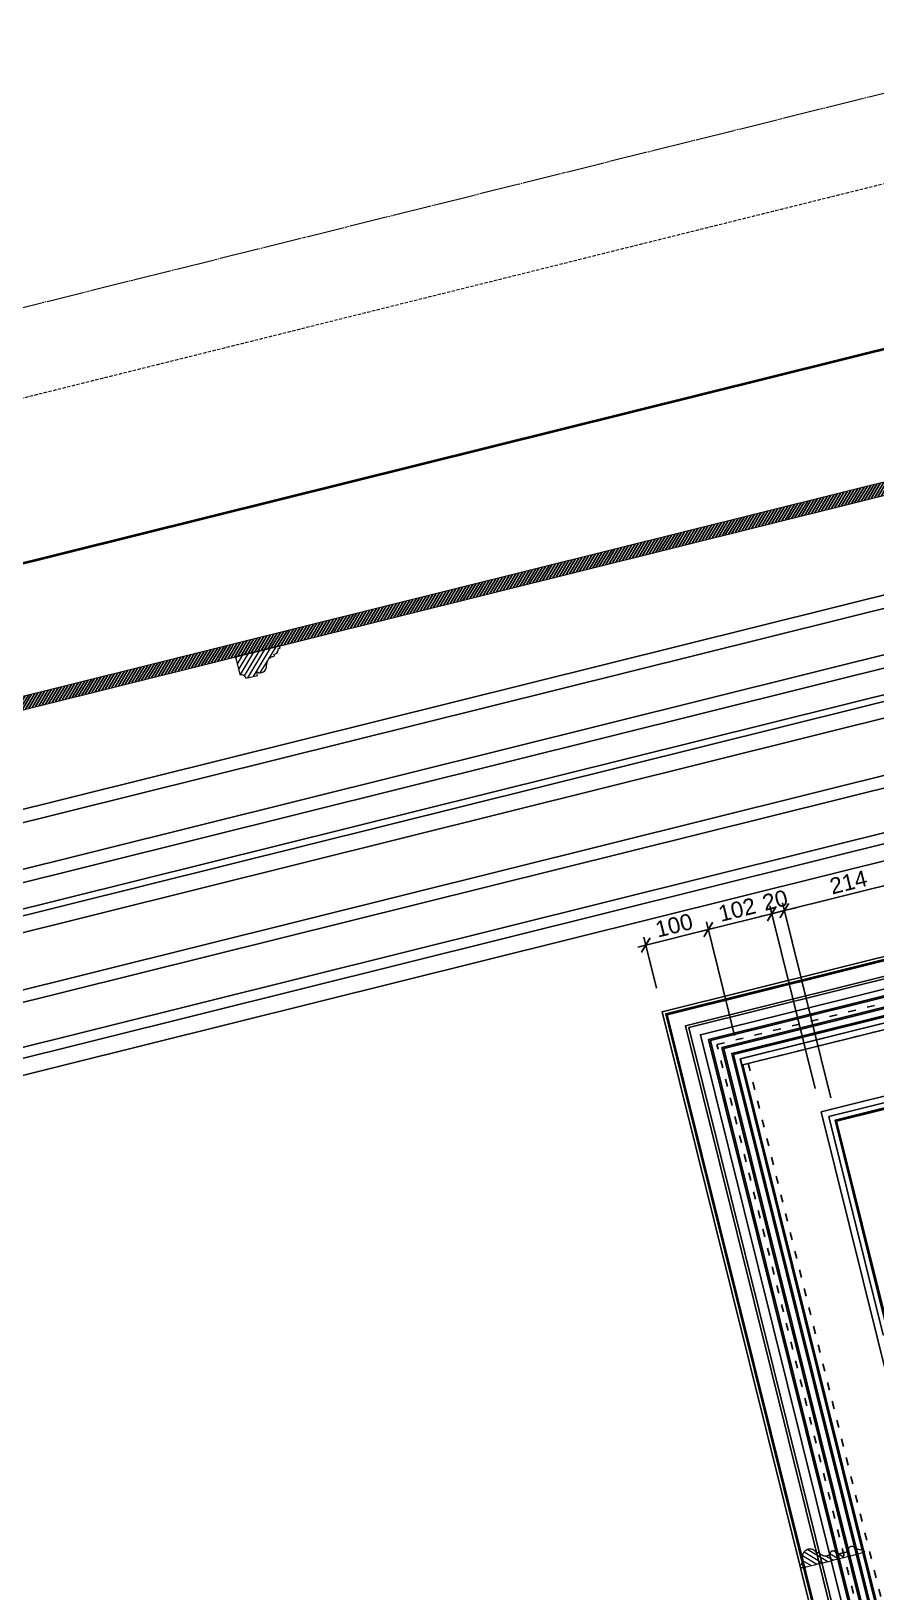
# Model space of a CAD drawing. Header units: inches. Extents: x 122939 to 389145, y 29603 to 574065.
# Drawn here: x 323388 to 324698, y 503773 to 506193 of the extents above; entities that cross this region are included whole.
import ezdxf

# ---------------------------------------------------------------- set-up
doc = ezdxf.new("R2010")
doc.units = ezdxf.units.IN
doc.header["$MEASUREMENT"] = 0
for name, pattern in [('ACAD_ISO03W100', [30, 12, -18]), ('DASHED', [0.75, 0.5, -0.25]), ('HIDDEN', [0.375, 0.25, -0.125]), ('PHANTOM-Z', [69.2, 60, -1.4, 2.5, -1.4, 2.5, -1.4])]:
    doc.linetypes.add(name, pattern=pattern)
for name, color, linetype in [('8', 8, 'Continuous'), ('A-Hidden', 8, 'HIDDEN'), ('DETAIL', 1, 'Continuous'), ('gypsum', 31, 'Continuous')]:
    doc.layers.add(name, color=color, linetype=linetype)
for name, color, linetype, lineweight in [('a-cut', 30, 'PHANTOM-Z', 18), ('A-FLOR-SLAB', 7, 'Continuous', 40), ('A-WALL-HATCH', 8, 'Continuous', 20), ('CQ Gypsum Hatch', 8, 'Continuous', 20), ('GRC', 41, 'Continuous', 0)]:
    doc.layers.add(name, color=color, linetype=linetype, lineweight=lineweight)
doc.styles.add('DA-dim', font='arial.ttf')
doc.dimstyles.new('DA-10', dxfattribs={"dimtxt": 25, "dimasz": 18.75, "dimexe": 12.5, "dimexo": 37.5, "dimgap": 6.25, "dimtad": 1, "dimdec": 0, "dimdsep": 46, "dimtxsty": 'DA-dim', "dimblk": 'ARCHTICK', "dimcen": 0, "dimdle": 12.5, "dimadec": 0, "dimazin": 0, "dimtfac": 1, "dimtdec": 0, "dimtix": 1, "dimtmove": 2, "dimatfit": 3, "dimfxl": 1, "dimarcsym": 0})

# ---------------------------------------------------------------- blocks, each defined once
blk = doc.blocks.new('CEIL001')
at = {"layer": '8'}
h = blk.add_hatch(dxfattribs=at)
h.set_pattern_fill('ANSI31', color=256, scale=29.99999999999999, angle=-6.361109362927034e-15, style=0)
h.set_pattern_definition([(45.00000000000001, (-522874.6968636062, -8484.251729747746), (-2.651650429449551, 2.651650429449554), [])])
h.paths.add_polyline_path([(2890.073923600663, -19.99999999953434), (2890.073923600488, 4.656612873077393e-10), (-39.99999999685679, 1.164153218269348e-10), (-39.99999999662396, -19.99999999988358)])
at = {"layer": 'A-WALL-HATCH'}
h = blk.add_hatch(dxfattribs=at)
h.set_pattern_fill('ANSI31', color=256, scale=50, angle=-13.97142328298573, style=0)
h.set_pattern_definition([(44.99999999999999, (-50954.51415279554, -57999.7376740406), (-4.419417382415926, 4.419417382415928), [])])
edge = h.paths.add_edge_path()
edge.add_line((580.0000000036089, -19.99999848380685), (580.000000003638, -48.37418972726846))
edge.add_arc((580.0000000038999, -56.18668972712476), 7.812500000000001, 1.3585577107733116e-11, 90.0000000000137, ccw=False)
edge.add_line((587.8125000034343, -56.18668972724117), (606.5625000034197, -56.18668972721753))
edge.add_line((606.5625000037253, -56.18668972700834), (606.5625000037253, -49.93668972697378))
edge.add_arc((613.5755904180696, -45.18441020778846), 8.47157587388633, -145.8772603763317, -89.24547236078062)
edge.add_arc((613.623080710764, -43.821727078408), 9.833733145483603, -89.62670473501615, -20.30200273098136)
edge.add_arc((665.8835078383563, -61.37205079913838), 45.30040932053805, 149.9023599859702, 161.8140736022473, ccw=False)
edge.add_arc((635.4375282440451, -43.5726276653586), 10.03429423482948, 95.94846852642189, 150.6541777273782, ccw=False)
edge.add_arc((638.469563178427, -69.4940139822429), 36.13183004922328, 88.37531482490527, 96.47077684458998, ccw=False)
edge.add_line((639.4939838699647, -33.37670919729862), (639.4939838699647, -30.42340098048226))
edge.add_arc((638.6445398237556, -6.521914320881478), 23.91657625425081, -87.96460009575176, -77.96301683298313)
edge.add_arc((642.7965694511076, -26.35559929040028), 3.653872664903472, -76.78002055993193, -18.851236321748)
edge.add_arc((629.7392748589627, -20.48166283924365), 17.95877705049954, -23.13001326398787, -10.99314050803576)
edge.add_line((647.3685087136691, -23.9062484864844), (650.4935087135818, -23.90624848642801))
edge.add_line((650.4935087134945, -23.90624848619336), (650.4935087134945, -19.99999848616972))
edge.add_line((650.4935087133781, -19.99999848636799), (580.0000000032305, -19.99999848637889))
at = {"layer": 'GRC', "elevation": -1.440170975450897e-09}
blk.add_lwpolyline([(2890.073923600721, -19.99999999965075), (2890.073923600488, 4.656612873077393e-10), (-39.99999999685679, 1.164153218269348e-10), (-39.99999999662396, -19.99999999988358)], close=True, dxfattribs=at)
at = {"layer": 'gypsum', "lineweight": 0, "elevation": 9.713565734406452e-07}
blk.add_lwpolyline([(580.0000000032596, -19.99999999738066), (580.0000000032596, -48.3741912409896, -0.4142135623730696), (587.8125000029686, -56.18669124069856), (606.5625000027358, -56.18669124069856), (606.5625000031432, -49.93669124058215, 0.2522580878900783), (613.6871493044309, -53.65525302581955, 0.3120623172866313), (622.845910955104, -47.23372358747292, -0.0520215070008044), (626.6908586254576, -38.65502494829707, -0.2433378965035784), (634.397634654888, -33.59236454789061, -0.0353378151643051), (639.4939838699065, -33.37671071069781), (639.4939838700229, -30.42340249347035, 0.0436678643667718), (643.6321748694754, -29.91264297958696, 0.2582860905383594), (646.2544509362197, -27.53621127497172, 0.0530066584703844), (647.3685087130871, -23.90625), (650.4935087134363, -23.90624999959255), (650.4935087130289, -19.99999999965075), (580.0000000029686, -19.99999999947613)], format="xyb", dxfattribs=at)
blk = doc.blocks.new('_ARCHTICK')
at = {"color": 0, "linetype": 'ByBlock', "const_width": 0.15}
blk.add_lwpolyline([(-0.5, -0.5), (0.5, 0.5)], dxfattribs=at)
blk = doc.blocks.new('*D503')
at = {"layer": 'Defpoints', "color": 0, "transparency": 16777216}
for p in [(324438.308316144, 504799.807949813), (324366.9581542868, 504672.4019401314, 2.02685942547611e-07), (324488.181132462, 504599.3531430765, 0.0005365433009757259)]:
    blk.add_point(p, dxfattribs=at)
at = {"layer": 'DETAIL', "color": 0, "lineweight": -2, "transparency": 16777216}
for p, q in [((324329.1364862167, 504772.6461834791), (324450.4385194693, 504802.82592385)), ((324479.1272103508, 504635.7437530522), (324435.2903421069, 504811.9381531382)), ((324357.9042321756, 504708.7925501071), (324338.2487155049, 504787.7943608414))]:
    blk.add_line(p, q, dxfattribs=at)
at = {"layer": 'DETAIL', "color": 0, "lineweight": -2, "transparency": 16777216, "xscale": 18.75, "yscale": 18.75, "zscale": 18.75}
for p, rotation in [((324438.308316144, 504799.807949813), 13.9714232829857), ((324341.2666895419, 504775.6641575162), 193.9714232829857)]:
    blk.add_blockref('_ARCHTICK', p, dxfattribs=dict(at, rotation=rotation))
at = {"layer": 'DETAIL', "color": 0, "transparency": 16777216, "insert": (324385.1967237825, 504806.1878636341), "char_height": 25, "attachment_point": 5, "rotation": 13.97142328298572, "style": 'DA-dim'}
blk.add_mtext('100', dxfattribs=at)
blk = doc.blocks.new('*D504')
at = {"layer": 'Defpoints', "color": 0, "transparency": 16777216}
for p in [(324536.8677583566, 504824.3293720621), (324488.181132462, 504599.3531430765, 0.0005365433009757259), (324613.2987462009, 504517.1287760638, 0.000763752690434107)]:
    blk.add_point(p, dxfattribs=at)
at = {"layer": 'DETAIL', "color": 0, "lineweight": -2, "transparency": 16777216}
for p, q in [((324426.1781128189, 504796.7899757758), (324548.9979616819, 504827.3473460992)), ((324604.2448240896, 504553.5193860395), (324533.8497843196, 504836.4595753873)), ((324479.1272103508, 504635.7437530522), (324435.290342107, 504811.9381531382))]:
    blk.add_line(p, q, dxfattribs=at)
at = {"layer": 'DETAIL', "color": 0, "lineweight": -2, "transparency": 16777216, "xscale": 18.75, "yscale": 18.75, "zscale": 18.75}
for p, rotation in [((324536.8677583566, 504824.3293720621), 13.9714232829857), ((324438.308316144, 504799.8079498128), 193.9714232829857)]:
    blk.add_blockref('_ARCHTICK', p, dxfattribs=dict(at, rotation=rotation))
at = {"layer": 'DETAIL', "color": 0, "transparency": 16777216, "insert": (324482.9972581898, 504830.520470907), "char_height": 25, "attachment_point": 5, "rotation": 13.97142328298572, "style": 'DA-dim'}
blk.add_mtext('102', dxfattribs=at)
blk = doc.blocks.new('*D505')
at = {"layer": 'Defpoints', "color": 0, "transparency": 16777216}
for p in [(324556.2760685233, 504829.1581267512), (324613.2987462009, 504517.1287760638, 0.000763752690434107), (324637.5358132377, 504502.5492118199, 0.0007637527222408241)]:
    blk.add_point(p, dxfattribs=at)
at = {"layer": 'DETAIL', "color": 0, "lineweight": -2, "transparency": 16777216}
for p, q in [((324628.4818911265, 504538.9398217956), (324553.2580944863, 504841.2883300764)), ((324536.8677583566, 504824.3293720621), (324518.6724533688, 504819.8024110065)), ((324604.2448240896, 504553.5193860395), (324533.8497843196, 504836.4595753873)), ((324536.8677583566, 504824.3293720621), (324556.2760685233, 504829.1581267512)), ((324556.2760685233, 504829.1581267512), (324574.4713735112, 504833.6850878068))]:
    blk.add_line(p, q, dxfattribs=at)
at = {"layer": 'DETAIL', "color": 0, "lineweight": -2, "transparency": 16777216, "xscale": 18.75, "yscale": 18.75, "zscale": 18.75}
for p, rotation in [((324556.2760685233, 504829.1581267512), 193.9714232829857), ((324536.8677583566, 504824.3293720621), 13.9714232829857)]:
    blk.add_blockref('_ARCHTICK', p, dxfattribs=dict(at, rotation=rotation))
at = {"layer": 'DETAIL', "color": 0, "transparency": 16777216, "insert": (324541.9811343795, 504845.1955593762), "char_height": 25, "attachment_point": 5, "rotation": 13.97142328298572, "style": 'DA-dim'}
blk.add_mtext('20', dxfattribs=at)
blk = doc.blocks.new('*D506')
at = {"layer": 'Defpoints', "color": 0, "transparency": 16777216}
for p in [(324764.2853741552, 504880.910489596), (324845.5451188696, 504554.3015746647, 0.0007637527222408241), (324637.5358132377, 504502.5492118199, 0.0007637527222408241)]:
    blk.add_point(p, dxfattribs=at)
at = {"layer": 'DETAIL', "color": 0, "lineweight": -2, "transparency": 16777216}
for p, q in [((324836.4911967583, 504590.6921846404), (324761.2674001181, 504893.0406929212)), ((324544.1458651981, 504826.1401527141), (324776.4155774803, 504883.9284636331)), ((324628.4818911265, 504538.9398217956), (324553.2580944863, 504841.2883300764))]:
    blk.add_line(p, q, dxfattribs=at)
at = {"layer": 'DETAIL', "color": 0, "lineweight": -2, "transparency": 16777216, "xscale": 18.75, "yscale": 18.75, "zscale": 18.75}
for p, rotation in [((324764.2853741552, 504880.910489596), 13.9714232829857), ((324556.2760685233, 504829.1581267512), 193.9714232829857)]:
    blk.add_blockref('_ARCHTICK', p, dxfattribs=dict(at, rotation=rotation))
at = {"layer": 'DETAIL', "color": 0, "transparency": 16777216, "insert": (324655.7414084117, 504873.2792592869), "char_height": 25, "attachment_point": 5, "rotation": 13.97142328298572, "style": 'DA-dim'}
blk.add_mtext('214', dxfattribs=at)

msp = doc.modelspace()

# ---------------------------------------------------------------- hatches: boundary and pattern name
at = {"layer": 'CQ Gypsum Hatch'}
h = msp.add_hatch(dxfattribs=at)
h.set_pattern_fill('ANSI31', color=256, scale=49.99999999999999, angle=283.9714232829857, style=0)
h.set_pattern_definition([(328.9714232829857, (557134.7653457057, 472936.8476829277), (3.221659560689482, 5.355689467754646), [])])
edge = h.paths.add_edge_path()
edge.add_arc((324596.0862893499, 503827.0460240338), 11.87903636255243, 387.9175131009913, 566.6877454087896)
edge.add_line((324585.4727567901, 503821.7108172426), (324583.217608566, 503821.149740185))
edge.add_ellipse((324579.0087880008, 503820.1025927586), major_axis=(1.577489809870528, -6.340436300011288), ratio=0.6638061429967712, start_angle=0, end_angle=90, ccw=False)
edge.add_line((324580.5862778106, 503813.7621564588), (324581.6936664207, 503809.3112073006))
edge.add_line((324581.6936664206, 503809.3112073004), (324650.0708962519, 503826.323346242))
edge.add_line((324650.0708962521, 503826.323346242), (324648.8388801025, 503831.2752133589))
edge.add_arc((324645.6658701381, 503840.4762795737), 9.73281109047891, 227.8920086601578, 289.02687776615466, ccw=False)
edge.add_line((324639.1397273478, 503833.2556790446), (324636.8323104935, 503832.6815976403))
edge.add_arc((324631.990274198, 503830.917743866), 5.153299489080544, 380.0156370494048, 547.9272095361619)
edge.add_arc((324620.2451635759, 503839.2061173671), 11.18424105332716, 210.0872994871842, 306.42620009087454, ccw=False)
edge.add_spline(control_points=[(324610.5678584492, 503833.5992453808), (324609.2395302606, 503833.2687595779), (324607.91120207, 503832.9382737745), (324606.5828738812, 503832.6077879714)], knot_values=[0, 0, 0, 0, 0.1671919628781495, 0.1671919628781495, 0.1671919628781495, 0.1671919628781495], degree=3, periodic=0)

# ---------------------------------------------------------------- linework, layer by layer
for p, q in [((324487.7581155407, 504599.2478971832, 0.00053668995280933), (327788.0198885485, 505420.347435207, 0.0005366899528036484)), ((324487.7581155428, 504599.2478971839, 0.0005366899528100877), (325083.3854714982, 502205.2309689213, -0.006373466627967411))]:
    msp.add_line(p, q)
at = {"color": 0, "linetype": 'ACAD_ISO03W100', "elevation": -0.007744084386710108}
msp.add_lwpolyline([(325122.4852018388, 502091.3006421187), (325083.6685511976, 502081.6431251999), (324451.7879475188, 504621.3734561166), (325160.4492388425, 504797.687184828), (325170.1067557611, 504758.8705341872), (324500.2621150787, 504592.2143223946)], close=True, dxfattribs=at)
at = {"color": 0, "lineweight": -2}
for points, elevation in [([(324492.1133273024, 504590.026610369), (325170.1443150375, 504758.7195714395), (325791.1226529067, 502262.8089352414), (325113.0916651716, 502094.1159741709)], 0.0007638993422677104), ([(324613.2987462009, 504517.1287760638), (325097.2464807324, 504637.5341525411), (325619.9499262161, 502536.6217541528), (325136.0021916847, 502416.2163776755)], 0.0007638993422677104), ([(324852.8349023, 504566.4201165545), (324625.4172713478, 504509.8389952505), (324709.717731356, 504171.0084505199), (324937.1353623081, 504227.5895718239)], 0.0007638993740744275), ([(324847.0030755556, 504556.7252830426), (324635.1121048597, 504504.007168506), (324715.5495581003, 504180.7032840318), (324927.4405287962, 504233.4213985684)], 0.0007638993740744275), ([(324845.5451188695, 504554.3015746647), (324637.5358132378, 504502.5492118199), (324717.0075147864, 504183.1269924097), (324925.0168204183, 504234.8793552545)], 0.0007638993740744275)]:
    msp.add_lwpolyline(points, close=True, dxfattribs=dict(at, elevation=elevation))
at = {"layer": 'a-cut'}
msp.add_line((321464.8364704429, 505289.495841991, -8.313436281885651e-07), (329995.6593292436, 507411.9501168706, -8.313436281885651e-07), dxfattribs=at)
at = {"layer": 'A-FLOR-SLAB'}
msp.add_line((329774.7053544301, 506959.7121887811, 0.0004194715815800006), (322011.3752281645, 505028.2088055161, 1.466681579763429e-07), dxfattribs=at)
at = {"layer": 'A-Hidden', "linetype": 'DASHED', "lineweight": 0, "ltscale": 10}
msp.add_line((329714.6267586392, 507201.1872887943, -8.352540671749152e-05), (321951.2966323728, 505269.6839055312, 1.597771115725843e-07), dxfattribs=at)
at = {"layer": 'gypsum', "color": 8}
for p, q in [((328709.3223306278, 506313.367067569, -0.0005880324587059771), (323255.4222949615, 504956.4459783524, -0.0005880338988769525)), ((323260.2510534208, 504937.0376530321, -0.0005880338988769525), (328714.1510890875, 506293.9587422475, -0.0005880324587059771)), ((329141.5574706244, 506229.9928664643, -0.006841840721870386), (322882.0917705761, 504672.6484046889, -0.0009250907147381618)), ((328789.2533967858, 506219.900364068, -0.0005880455796696991), (323204.3471651984, 504830.3851552848, -0.0005880455796696991)), ((323223.7788133997, 504855.8294286478, -0.0005880455796696991), (328784.4246383262, 506239.3086893889, -0.0005880455796696991)), ((323194.5963568046, 504786.7397461533, -0.0005880455796696991), (328823.1713203567, 506187.1196614942, -0.0005880455796696991)), ((329214.1587670918, 506159.0144793969, -0.006841840721867518), (322876.4034230442, 504582.1916868302, -0.0009433291529289114)), ((329224.141493873, 506142.246435006, -0.006841840721868732), (322877.8020290569, 504563.2879277345, -0.0009449429290492306)), ((329320.7791731639, 506096.7877841782, -0.006841840721868709), (322811.6757059797, 504477.3338688583, -0.0009347316762561998)), ((329329.7473036658, 506081.8839260676, -0.006841840721870562), (322797.1242821964, 504456.5783854912, -0.0009218966984415322))]:
    msp.add_line(p, q, dxfattribs=at)
at = {"layer": 'gypsum', "color": 8, "elevation": -0.0005870596538132249}
for points in [[(322701.3167631338, 504653.7077501543), (328631.5024493465, 506129.1279023329)], [(322774.9378640943, 504424.7080084156), (329354.5969052202, 506061.7160309971)]]:
    msp.add_lwpolyline(points, dxfattribs=at)
at = {"layer": 'gypsum', "elevation": 3.493377761509819e-07}
for points in [[(324986.766861817, 502181.1924225172), (324366.958154287, 504672.4019401314), (327860.45714665, 505541.5785709625), (328480.265854181, 503050.3690533442)], [(324990.9756823823, 502182.2395699436), (324372.2141222786, 504669.2402669925), (327857.2954735111, 505536.322602971), (328476.0570336158, 503049.321905918)], [(324992.9499866478, 502182.7307735001), (324374.6796301006, 504667.7571662835), (327855.8123728021, 505533.857095149), (328474.0827293503, 503048.8307023614)], [(325015.6732671484, 502188.3842871925), (324403.0564242935, 504650.687399475), (327838.7426059936, 505505.4803009561), (328451.3594488496, 503043.1771886692)], [(325019.6375742246, 502189.370600077), (324408.0070442541, 504647.7094052833), (327835.7646118019, 505500.5296809954), (328447.3951417735, 503042.1908757848)], [(325034.2216358511, 502192.9990899023), (324426.2195957059, 504636.7538334821), (327824.8090400007, 505482.3171295437), (328432.8110801469, 503038.5623859596)], [(325044.166921453, 502195.4734601115), (324438.6392515169, 504629.2829180892), (327817.3381246078, 505469.8974737326), (328422.865794545, 503036.0880157505)], [(325046.4743383073, 502196.0475415158), (324441.5207497755, 504627.5495826392), (327815.6047891577, 505467.0159754741), (328420.5583776907, 503035.5139343462)], [(325060.7748830749, 502199.605492827), (324459.3792458541, 504616.8069891827), (327804.8621957013, 505449.1574793954), (328406.2578329231, 503031.9559830351)], [(325063.0822999313, 502200.1795742318), (324462.2607441154, 504615.073653731), (327803.1288602496, 505446.2759811342), (328403.9504160667, 503031.3819016303)], [(325073.0283911969, 502202.6541448887), (324474.6814060378, 504607.6021331223), (327795.6573396408, 505433.8553192117), (328394.004324801, 503028.9073309735)], [(325075.3367144424, 502203.2284518015), (324477.5640361962, 504605.8681167897), (327793.9233233082, 505430.9726890534), (328391.6960015556, 503028.3330240606)], [(325083.8084884188, 502205.3362148146), (324488.1435731855, 504599.5041058262), (327787.5593123448, 505420.393152064), (328383.2242275792, 503026.2252610477)]]:
    msp.add_lwpolyline(points, dxfattribs=at)
at = {"layer": 'gypsum', "lineweight": 0}
msp.add_rational_spline([(324585.4727574615, 503821.7108159068, -0.006374387490455406), (324582.37399361, 503827.8753043707, -0.006374387490455406), (324584.506610384, 503834.4369505913, -0.006374387490455406), (324590.6374895539, 503837.6016900804, -0.006374387490455406), (324596.7683687238, 503840.7664295693, -0.006374387490455404), (324603.3525232301, 503838.7043517666, -0.006374387490455404), (324606.5828738803, 503832.6077879716, -0.006374387490455404), (324607.9112020698, 503832.9382737748, -0.006374387490455406), (324609.2395302595, 503833.2687595778, -0.006374387490455406), (324610.5678584492, 503833.5992453808, -0.006374387490455406), (324612.1872387468, 503830.8042400251, -0.006374387490455408), (324614.8062462535, 503828.9134076276, -0.006374387490455408), (324617.9688751211, 503828.2559685638, -0.006374387490455408), (324621.1315039885, 503827.5985295001, -0.006374387490455406), (324624.2870962808, 503828.2889531099, -0.006374387490455406), (324626.886219228, 503830.2070269826, -0.006374387490455406), (324626.5039146832, 503832.9525694875, -0.006374387490455406), (324628.0560475038, 503835.2493159076, -0.006374387490455406), (324630.746072272, 503835.9185895129, -0.006374387490455406), (324633.43609704, 503836.5878631183, -0.006374387490455406), (324635.8835088943, 503835.286196638, -0.006374387490455406), (324636.8323104922, 503832.68159764, -0.006374387490455406), (324637.6014494435, 503832.8729581087, -0.006374387490455406), (324638.3705883948, 503833.0643185773, -0.006374387490455406), (324639.1397273461, 503833.255679046, -0.006374387490455406), (324639.2940180968, 503832.6355351482, -0.006374387490455406), (324639.6738829588, 503832.1216414082, -0.006374387490455406), (324640.2214909503, 503831.792233489, -0.006374387490455406), (324640.7690989419, 503831.46282557, -0.006374387490455406), (324641.4010817102, 503831.3680528415, -0.006374387490455406), (324642.0212256078, 503831.5223435927, -0.006374387490455406), (324645.2497959593, 503832.3256064265, -0.006374387490455406), (324648.4783663109, 503833.1288692603, -0.006374387490455406), (324651.7069366623, 503833.9321320942, -0.006374387490455404), (324652.3270805599, 503834.0864228453, -0.006374387490455404), (324652.8409742998, 503834.4662877076, -0.006374387490455404), (324653.1703822186, 503835.0138956994, -0.006374387490455408), (324653.4997901371, 503835.5615036912, -0.006374387490455409), (324653.5945628651, 503836.1934864596, -0.006374387490455409), (324653.4402721137, 503836.813630357, -0.006374387490455406), (324654.209411066, 503837.0049908244, -0.006374387490455406), (324654.9785500184, 503837.1963512919, -0.006374387490455406), (324655.7476889708, 503837.3877117592, -0.006374387490455408), (324655.3653844259, 503840.1332542646, -0.006374387490455406), (324656.9175172467, 503842.430000685, -0.006374387490455406), (324659.607542015, 503843.0992742904, -0.006374387490455406), (324662.2975667835, 503843.7685478958, -0.006374387490455406), (324664.7449786384, 503842.4668814154, -0.006374387490455406), (324665.6937802362, 503839.8622824172, -0.006374387490455406), (324666.462919188, 503840.0536428854, -0.006374387490455406), (324667.2320581396, 503840.2450033535, -0.006374387490455406), (324668.0011970914, 503840.4363638215, -0.006374387490455406), (324670.684499715, 503838.1278917379, -0.006374387490455407), (324674.1284860165, 503837.3105089112, -0.006374387490455407), (324677.5629521607, 503838.1670126384, -0.006374387490455406), (324677.9537324476, 503836.5963416268, -0.006374387490455406), (324678.3445127344, 503835.0256706154, -0.006374387490455406), (324678.7352930212, 503833.4549996039, -0.006374387490455406), (324646.3880841543, 503825.407068836, -0.006374387490455406), (324614.0408752875, 503817.3591380683, -0.006374387490455406), (324581.6936664206, 503809.3112073004, -0.006374387490455406), (324581.324536884, 503810.7948570201, -0.006374387490455406), (324580.9554073473, 503812.2785067398, -0.006374387490455406), (324580.5862778105, 503813.7621564594, -0.006374387490455406), (324583.0517478163, 503814.3755612192, -0.006374387490455407), (324584.1416807022, 503817.4355985918, -0.006374387490455407), (324583.217608566, 503821.149740185, -0.006374387490455408), (324583.969324748, 503821.3367658975, -0.006374387490455406), (324584.7210409292, 503821.5237916099, -0.006374387490455406), (324585.4727571103, 503821.7108173223, -0.006374387490455406)], [1, 0.807260537942561, 0.807260537942561, 1, 0.807260537942561, 0.807260537942561, 1, 1, 1, 1, 0.9419620028077494, 0.9419620028077494, 0.9999999999999999, 0.9419620028077494, 0.9419620028077494, 1, 0.8289352973828925, 0.8289352973828925, 1, 0.8289352973828925, 0.8289352973828925, 1, 1, 1, 1, 0.9492530216291803, 0.9492530216291803, 1, 0.9492530216291803, 0.9492530216291803, 1, 1, 1, 1, 0.9492530216292413, 0.9492530216292413, 1, 0.9492530216292413, 0.9492530216292413, 1, 1, 1, 0.9999999999999999, 0.8289352973828976, 0.8289352973828976, 1, 0.8289352973828977, 0.8289352973828977, 1, 1, 1, 1, 0.9254542297043616, 0.9254542297043616, 1, 1, 1, 1, 1, 1, 1, 1, 1, 1, 0.8047378541243649, 0.8047378541243649, 0.9999999999999999, 1, 1, 1], degree=3, knots=[0, 0, 0, 0, 1.560064642093857, 1.560064642093857, 1.560064642093857, 3.120129284187714, 3.120129284187714, 3.120129284187714, 7.226598547337561, 7.226598547337561, 7.226598547337561, 8.06731405405594, 8.06731405405594, 8.06731405405594, 8.908029560774313, 8.908029560774313, 8.908029560774313, 10.37333445673423, 10.37333445673423, 10.37333445673423, 11.83863935269415, 11.83863935269415, 11.83863935269415, 12.83863935269415, 12.83863935269415, 12.83863935269415, 13.62403751644446, 13.62403751644446, 13.62403751644446, 14.40943568019476, 14.40943568019476, 14.40943568019476, 15.40943568019476, 15.40943568019476, 15.40943568019476, 16.19483384394459, 16.19483384394459, 16.19483384394459, 16.98023200769442, 16.98023200769442, 16.98023200769442, 17.98023200769442, 17.98023200769442, 17.98023200769442, 19.44553690365431, 19.44553690365431, 19.44553690365431, 20.91084179961421, 20.91084179961421, 20.91084179961421, 21.91084179961421, 21.91084179961421, 21.91084179961421, 22.86569057052996, 22.86569057052996, 22.86569057052996, 23.86569057052996, 23.86569057052996, 23.86569057052996, 24.86569057052996, 24.86569057052996, 24.86569057052996, 25.86569057052996, 25.86569057052996, 25.86569057052996, 27.43648689732485, 27.43648689732485, 27.43648689732485, 28.43648689732485, 28.43648689732485, 28.43648689732485, 28.43648689732485], dxfattribs=at)

# ---------------------------------------------------------------- block references
at = {"layer": 'GRC', "rotation": 13.9714232829857}
msp.add_blockref('CEIL001', (323136.7445467724, 505102.1017097372, -0.0005880324587057737), dxfattribs=at)

# ---------------------------------------------------------------- dimensions: what is measured, and where the dimension line sits
at = {"layer": 'DETAIL'}
for base, p1, p2, picture, middle in [((324764.2853741552, 504880.910489596, 1.466518336033709e-07), (324637.5358132378, 504502.5492118199, 0.0007638993740744275), (324845.5451188695, 504554.3015746647, 0.0007638993740744275), '*D506', (324655.7414084117, 504873.2792592869, 1.466518336033709e-07)), ((324556.2760685233, 504829.1581267512, 1.466518336033709e-07), (324613.2987462009, 504517.1287760638, 0.0007638993422677104), (324637.5358132378, 504502.5492118199, 0.0007638993740744275), '*D505', (324541.9811343795, 504845.1955593762, 1.466518336033709e-07)), ((324536.8677583566, 504824.3293720621, 1.466518336033709e-07), (324488.181132462, 504599.3531430765, 0.0005366899528093293), (324613.2987462009, 504517.1287760638, 0.0007638993422677104), '*D504', (324482.9972581898, 504830.520470907, 1.466518336033709e-07)), ((324438.308316144, 504799.807949813, 1.466518336033709e-07), (324366.9581542869, 504672.4019401314, 3.493377761509819e-07), (324488.181132462, 504599.3531430765, 0.0005366899528093293), '*D503', (324385.1967237825, 504806.1878636341, 1.466518336033709e-07))]:
    dim = msp.add_linear_dim(base=base, p1=p1, p2=p2, angle=13.97142328298569, dimstyle='DA-10', dxfattribs=at)
    dim.commit()
    dim.dimension.update_dxf_attribs({"geometry": picture, "text_midpoint": middle})

doc.saveas('drawing.dxf')
